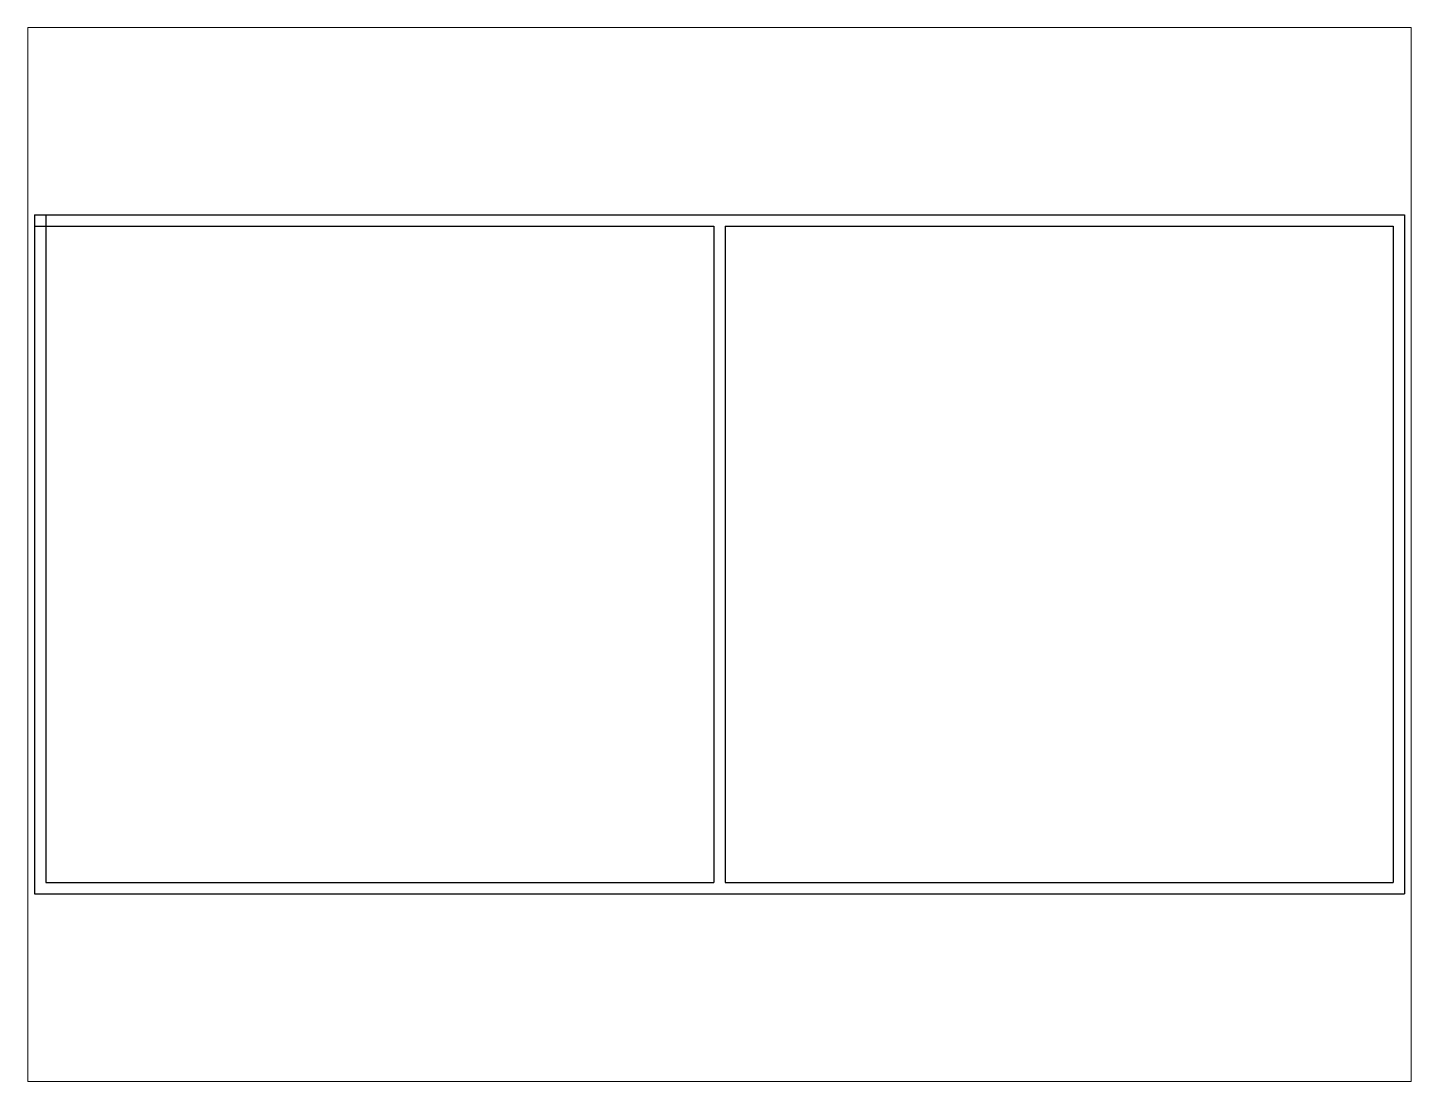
# Paper-space layout 'Layout1' of a CAD drawing. Header units: inches. Extents: x 1.05 to 9.45, y 0.8 to 7.2.
# The model-space entities are those that its viewports show. They can reach past a viewport. Long polylines and large blocks are cut down to what shows.
import ezdxf

# ---------------------------------------------------------------- set-up
doc = ezdxf.new("R2010")
doc.units = ezdxf.units.IN
doc.header["$MEASUREMENT"] = 0
doc.layers.add('Home', color=7, linetype='Continuous')

msp = doc.modelspace()

# ---------------------------------------------------------------- linework, layer by layer
at = {"layer": 'Home'}
for p, q in [((-25.8, 75.09), (94.2, 75.09)), ((-25.8, 75.09), (-25.8, -44.91)), ((-23.8, 75.09), (-23.8, -42.91)), ((94.2, 75.09), (96.2, 75.09)), ((96.2, 75.09), (216.2, 75.09)), ((216.2, 75.09), (216.2, -44.91)), ((-25.8, 73.09), (94.2, 73.09)), ((94.2, 73.09), (94.2, -42.91)), ((96.2, 73.09), (96.2, -42.91)), ((96.2, 73.09), (214.2, 73.09)), ((214.2, 73.09), (214.2, -42.91)), ((-23.8, -42.91), (94.2, -42.91)), ((96.2, -42.91), (214.2, -42.91)), ((-25.8, -44.91), (94.2, -44.91)), ((94.2, -44.91), (96.2, -44.91)), ((96.2, -44.91), (216.2, -44.91))]:
    msp.add_line(p, q, dxfattribs=at)

psp = doc.layouts.get("Layout1")

# ---------------------------------------------------------------- viewports
at = {"layer": 'Home'}
psp.add_viewport(center=(5.25, 4), size=(8.4, 6.4), view_center_point=(95.1994, 15.0853), view_height=186.212549, dxfattribs=at)

doc.saveas('drawing.dxf')
